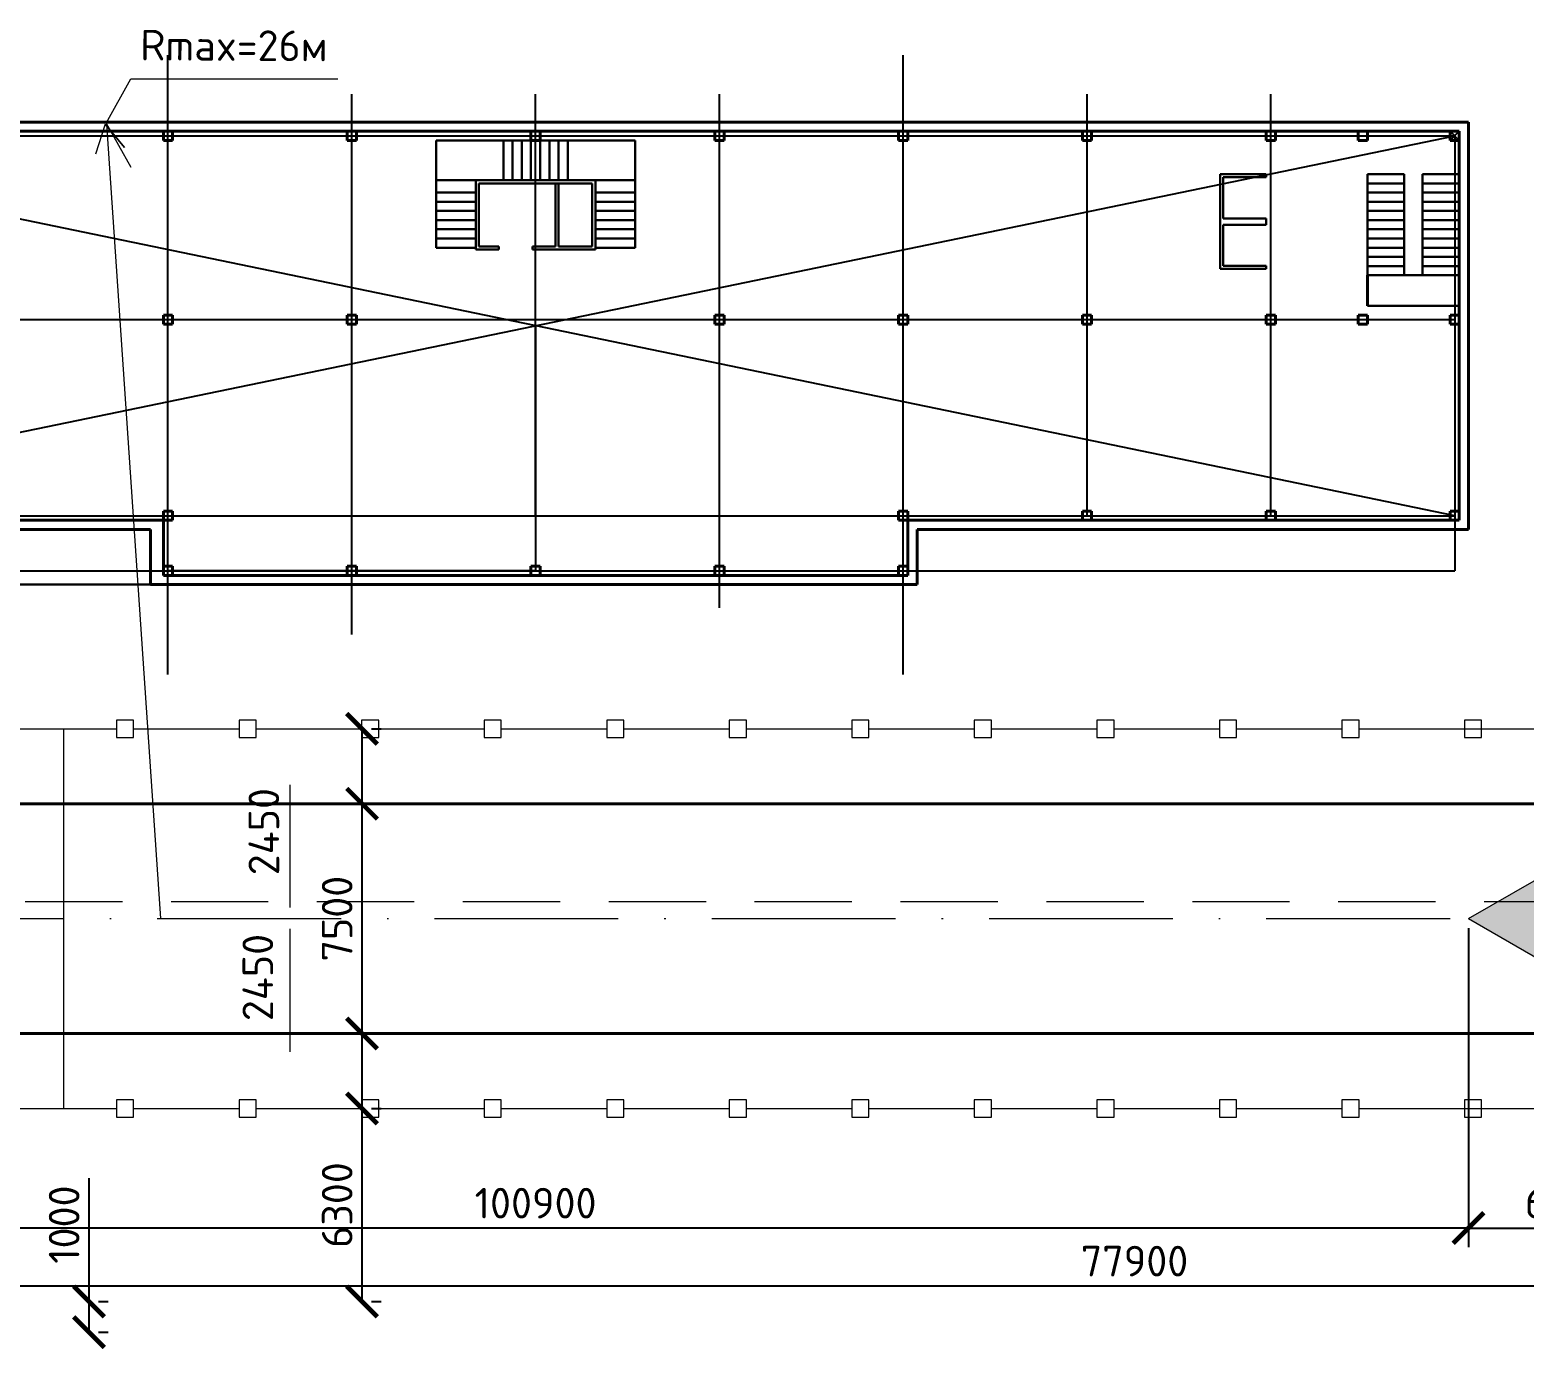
# Model space of a CAD drawing. Header units: millimetres. Extents: x -782 to 10910, y 3841 to 13237.
# Drawn here: x 6764.9 to 6862.4, y 7380.7 to 7466.8 of the extents above; entities that cross this region are included whole.
import ezdxf

# ---------------------------------------------------------------- set-up
doc = ezdxf.new("R2010")
doc.units = ezdxf.units.MM
doc.linetypes.add('ACAD_ISO10W100', pattern=[18, 12, -3, 0, -3])
doc.linetypes.add('штриховая2', pattern=[9.525, 6.35, -3.175])
doc.layers.add('1', color=7, linetype='Continuous')
doc.styles.add('2.5', font='isocpeur.ttf', dxfattribs={"height": 2})
doc.styles.add('Isocpeur', font='isocpeur.ttf')
doc.dimstyles.new('М500 стройгенп', dxfattribs={"dimtxt": 2, "dimasz": 2, "dimexe": 1.25, "dimexo": 0.625, "dimtad": 1, "dimlfac": 500, "dimtxsty": '2.5', "dimblk": 'ARCHTICK', "dimcen": 2.5, "dimadec": 0, "dimazin": 0, "dimtfac": 1, "dimtmove": 0, "dimatfit": 3, "dimfxl": 1, "dimarcsym": 0})

# ---------------------------------------------------------------- blocks, each defined once
blk = doc.blocks.new('_ArchTick')
at = {"color": 0, "linetype": 'ByBlock', "const_width": 0.15}
blk.add_lwpolyline([(-0.5, -0.5), (0.5, 0.5)], dxfattribs=at)
blk = doc.blocks.new('*D355')
at = {"color": 0, "lineweight": -2, "transparency": 16777216}
for p, q in [((6786.539, 7383.797), (6786.539, 7396.397)), ((6787.164, 7396.397), (6787.789, 7396.397)), ((6787.164, 7383.797), (6787.789, 7383.797))]:
    blk.add_line(p, q, dxfattribs=at)
at = {"layer": 'Defpoints', "color": 0, "lineweight": 30, "transparency": 16777216}
for p in [(6786.539, 7396.397), (6786.539, 7396.397), (6786.539, 7383.797)]:
    blk.add_point(p, dxfattribs=at)
at = {"color": 0, "lineweight": -2, "transparency": 16777216, "xscale": 2, "yscale": 2, "zscale": 2}
for p, rotation in [((6786.539, 7396.397), 90), ((6786.539, 7383.797), 270)]:
    blk.add_blockref('_ArchTick', p, dxfattribs=dict(at, rotation=rotation))
at = {"color": 0, "lineweight": 20, "transparency": 16777216, "insert": (6784.914, 7390.097), "char_height": 2, "attachment_point": 5, "rotation": 90, "style": '2.5'}
blk.add_mtext('6300', dxfattribs=at)
blk = doc.blocks.new('*D356')
at = {"color": 0, "lineweight": -2, "transparency": 16777216}
for p, q in [((6786.539, 7396.397), (6786.539, 7401.297)), ((6787.164, 7401.297), (6787.789, 7401.297)), ((6787.164, 7396.397), (6787.789, 7396.397))]:
    blk.add_line(p, q, dxfattribs=at)
at = {"layer": 'Defpoints', "color": 0, "lineweight": 30, "transparency": 16777216}
for p in [(6786.539, 7401.297), (6786.539, 7401.297), (6786.539, 7396.397)]:
    blk.add_point(p, dxfattribs=at)
at = {"color": 0, "lineweight": -2, "transparency": 16777216, "xscale": 2, "yscale": 2, "zscale": 2}
for p, rotation in [((6786.539, 7401.297), 90), ((6786.539, 7396.397), 270)]:
    blk.add_blockref('_ArchTick', p, dxfattribs=dict(at, rotation=rotation))
at = {"color": 0, "lineweight": 20, "transparency": 16777216, "insert": (6779.734, 7404.951), "char_height": 2, "attachment_point": 5, "rotation": 90, "style": '2.5'}
blk.add_mtext('2450', dxfattribs=at)
blk = doc.blocks.new('*D357')
at = {"color": 0, "lineweight": -2, "transparency": 16777216}
for p, q in [((6786.539, 7401.297), (6786.539, 7416.297)), ((6787.164, 7416.297), (6787.789, 7416.297)), ((6787.164, 7401.297), (6787.789, 7401.297))]:
    blk.add_line(p, q, dxfattribs=at)
at = {"layer": 'Defpoints', "color": 0, "lineweight": 30, "transparency": 16777216}
for p in [(6786.539, 7416.297), (6786.539, 7416.297), (6786.539, 7401.297)]:
    blk.add_point(p, dxfattribs=at)
at = {"color": 0, "lineweight": -2, "transparency": 16777216, "xscale": 2, "yscale": 2, "zscale": 2}
for p, rotation in [((6786.539, 7416.297), 90), ((6786.539, 7401.297), 270)]:
    blk.add_blockref('_ArchTick', p, dxfattribs=dict(at, rotation=rotation))
at = {"color": 0, "lineweight": 20, "transparency": 16777216, "insert": (6784.914, 7408.797), "char_height": 2, "attachment_point": 5, "rotation": 90, "style": '2.5'}
blk.add_mtext('7500', dxfattribs=at)
blk = doc.blocks.new('*D358')
at = {"color": 0, "lineweight": -2, "transparency": 16777216}
for p, q in [((6786.539, 7416.297), (6786.539, 7421.185)), ((6787.164, 7421.185), (6787.789, 7421.185)), ((6787.164, 7416.297), (6787.789, 7416.297))]:
    blk.add_line(p, q, dxfattribs=at)
at = {"layer": 'Defpoints', "color": 0, "lineweight": 30, "transparency": 16777216}
for p in [(6786.539, 7421.185), (6786.539, 7421.185), (6786.539, 7416.297)]:
    blk.add_point(p, dxfattribs=at)
at = {"color": 0, "lineweight": -2, "transparency": 16777216, "xscale": 2, "yscale": 2, "zscale": 2}
for p, rotation in [((6786.539, 7421.185), 90), ((6786.539, 7416.297), 270)]:
    blk.add_blockref('_ArchTick', p, dxfattribs=dict(at, rotation=rotation))
at = {"color": 0, "lineweight": 20, "transparency": 16777216, "insert": (6780.128, 7414.476), "char_height": 2, "attachment_point": 5, "rotation": 90, "style": '2.5'}
blk.add_mtext('2450', dxfattribs=at)
blk = doc.blocks.new('*D359')
at = {"color": 0, "lineweight": -2, "transparency": 16777216}
for p, q in [((6858.768, 7408.172), (6858.768, 7387.347)), ((6871.768, 7400.672), (6871.768, 7387.347)), ((6858.768, 7388.597), (6871.768, 7388.597))]:
    blk.add_line(p, q, dxfattribs=at)
at = {"layer": 'Defpoints', "color": 0, "lineweight": 30, "transparency": 16777216}
for p in [(6858.768, 7408.797), (6871.768, 7401.297), (6871.768, 7388.597)]:
    blk.add_point(p, dxfattribs=at)
at = {"color": 0, "lineweight": -2, "transparency": 16777216, "xscale": 2, "yscale": 2, "zscale": 2, "rotation": 180}
blk.add_blockref('_ArchTick', (6858.768, 7388.597), dxfattribs=at)
at = {"color": 0, "lineweight": -2, "transparency": 16777216, "xscale": 2, "yscale": 2, "zscale": 2}
blk.add_blockref('_ArchTick', (6871.768, 7388.597), dxfattribs=at)
at = {"color": 0, "lineweight": 20, "transparency": 16777216, "insert": (6865.268, 7390.222), "char_height": 2, "attachment_point": 5, "style": '2.5'}
blk.add_mtext('6050', dxfattribs=at)
blk = doc.blocks.new('*D362')
at = {"color": 0, "lineweight": -2, "transparency": 16777216}
for p, q in [((6768.715, 7383.797), (6768.715, 7391.847)), ((6768.715, 7381.797), (6768.715, 7383.797)), ((6769.34, 7383.797), (6769.965, 7383.797)), ((6769.34, 7381.797), (6769.965, 7381.797))]:
    blk.add_line(p, q, dxfattribs=at)
at = {"layer": 'Defpoints', "color": 0, "lineweight": 30, "transparency": 16777216}
for p in [(6768.715, 7383.797), (6768.715, 7383.797), (6768.715, 7381.797)]:
    blk.add_point(p, dxfattribs=at)
at = {"color": 0, "lineweight": -2, "transparency": 16777216, "xscale": 2, "yscale": 2, "zscale": 2}
for p, rotation in [((6768.715, 7383.797), 90), ((6768.715, 7381.797), 270)]:
    blk.add_blockref('_ArchTick', p, dxfattribs=dict(at, rotation=rotation))
at = {"color": 0, "lineweight": 20, "transparency": 16777216, "insert": (6767.09, 7388.822), "char_height": 2, "attachment_point": 5, "rotation": 90, "style": '2.5'}
blk.add_mtext('1000', dxfattribs=at)
blk = doc.blocks.new('*D363')
at = {"color": 0, "lineweight": -2, "transparency": 16777216}
for p, q in [((6736.968, 7408.172), (6736.968, 7387.347)), ((6858.768, 7400.672), (6858.768, 7387.347)), ((6858.768, 7388.597), (6736.968, 7388.597))]:
    blk.add_line(p, q, dxfattribs=at)
at = {"layer": 'Defpoints', "color": 0, "lineweight": 30, "transparency": 16777216}
for p in [(6736.968, 7408.797), (6858.768, 7401.297), (6736.968, 7388.597)]:
    blk.add_point(p, dxfattribs=at)
at = {"color": 0, "lineweight": -2, "transparency": 16777216, "xscale": 2, "yscale": 2, "zscale": 2, "rotation": 180}
blk.add_blockref('_ArchTick', (6736.968, 7388.597), dxfattribs=at)
at = {"color": 0, "lineweight": -2, "transparency": 16777216, "xscale": 2, "yscale": 2, "zscale": 2}
blk.add_blockref('_ArchTick', (6858.768, 7388.597), dxfattribs=at)
at = {"color": 0, "lineweight": 25, "transparency": 16777216, "insert": (6797.868, 7390.222), "char_height": 2, "attachment_point": 5, "style": '2.5'}
blk.add_mtext('100900', dxfattribs=at)
blk = doc.blocks.new('*D354')
at = {"color": 0, "lineweight": -2, "transparency": 16777216}
for p, q in [((6719.968, 7400.672), (6719.968, 7383.562)), ((6875.768, 7400.672), (6875.768, 7383.562)), ((6875.768, 7384.812), (6719.968, 7384.812))]:
    blk.add_line(p, q, dxfattribs=at)
at = {"layer": 'Defpoints', "color": 0, "lineweight": 30, "transparency": 16777216}
for p in [(6719.968, 7401.297), (6875.768, 7401.297), (6719.968, 7384.812)]:
    blk.add_point(p, dxfattribs=at)
at = {"color": 0, "lineweight": -2, "transparency": 16777216, "xscale": 2, "yscale": 2, "zscale": 2, "rotation": 180}
blk.add_blockref('_ArchTick', (6719.968, 7384.812), dxfattribs=at)
at = {"color": 0, "lineweight": -2, "transparency": 16777216, "xscale": 2, "yscale": 2, "zscale": 2}
blk.add_blockref('_ArchTick', (6875.768, 7384.812), dxfattribs=at)
at = {"color": 0, "lineweight": 25, "transparency": 16777216, "insert": (6836.968, 7386.437), "char_height": 2, "attachment_point": 5, "style": '2.5'}
blk.add_mtext('77900', dxfattribs=at)

msp = doc.modelspace()

# ---------------------------------------------------------------- hatches: boundary and pattern name
at = {"lineweight": 30}
h = msp.add_hatch(color=256, dxfattribs=at)
h.dxf.hatch_style = 1
h.paths.add_polyline_path([(6871.767876, 7416.297298), (6858.767874, 7408.797298), (6871.767876, 7401.297298)])

# ---------------------------------------------------------------- linework, layer by layer
at = {"lineweight": 25}
for p, q in [((6773.867869, 7424.740023), (6773.867869, 7465.172978)), ((6821.867869, 7424.740023), (6821.867869, 7465.172978)), ((6785.867869, 7427.351743), (6785.867869, 7462.630097)), ((6797.867869, 7435.103569), (6797.867869, 7462.630097)), ((6809.867869, 7429.092368), (6809.867869, 7462.630097)), ((6833.867869, 7435.103569), (6833.867869, 7462.630097)), ((6845.867869, 7435.103569), (6845.867869, 7462.630097)), ((6737.867869, 7459.903569), (6857.867869, 7459.903569)), ((6857.867869, 7435.103569), (6737.867869, 7459.903569)), ((6737.867869, 7435.103569), (6857.867869, 7459.903569)), ((6857.567869, 7459.603569), (6858.167869, 7460.203569)), ((6857.567869, 7460.203569), (6858.167869, 7459.603569)), ((6857.867869, 7459.903569), (6857.867869, 7431.503569)), ((6737.867869, 7447.903569), (6857.867869, 7447.903569)), ((6797.867869, 7447.503569), (6797.867869, 7431.503569)), ((6737.867869, 7435.103569), (6857.867869, 7435.103569)), ((6737.867869, 7431.503569), (6857.867869, 7431.503569)), ((6797.867869, 7431.503569), (6773.867869, 7431.503569)), ((6773.867869, 7431.503569), (6821.867869, 7431.503569))]:
    msp.add_line(p, q, dxfattribs=at)
at = {"lineweight": 13}
for p, q in [((6769.836032, 7460.74222), (6771.444207, 7463.618346)), ((6771.444207, 7463.618346), (6784.956109, 7463.618346)), ((6769.836032, 7460.74222), (6771.444207, 7457.866094)), ((6771.627775, 7421.745236), (6770.507777, 7421.745236)), ((6770.507777, 7421.745236), (6770.507777, 7420.625238)), ((6771.627775, 7420.625238), (6771.627775, 7421.745236)), ((6779.627761, 7421.745236), (6778.507763, 7421.745236)), ((6778.507763, 7421.745236), (6778.507763, 7420.625238)), ((6779.627761, 7420.625238), (6779.627761, 7421.745236)), ((6787.627748, 7421.745236), (6786.50775, 7421.745236)), ((6786.50775, 7421.745236), (6786.50775, 7420.625238)), ((6787.627748, 7420.625238), (6787.627748, 7421.745236)), ((6795.627735, 7421.745236), (6794.507737, 7421.745236)), ((6794.507737, 7421.745236), (6794.507737, 7420.625238)), ((6795.627735, 7420.625238), (6795.627735, 7421.745236)), ((6803.627721, 7421.745236), (6802.507723, 7421.745236)), ((6802.507723, 7421.745236), (6802.507723, 7420.625238)), ((6803.627721, 7420.625238), (6803.627721, 7421.745236)), ((6811.627708, 7421.745236), (6810.50771, 7421.745236)), ((6810.50771, 7421.745236), (6810.50771, 7420.625238)), ((6811.627708, 7420.625238), (6811.627708, 7421.745236)), ((6819.627695, 7421.745236), (6818.507697, 7421.745236)), ((6818.507697, 7421.745236), (6818.507697, 7420.625238)), ((6819.627695, 7420.625238), (6819.627695, 7421.745236)), ((6827.627681, 7421.745236), (6826.507683, 7421.745236)), ((6826.507683, 7421.745236), (6826.507683, 7420.625238)), ((6827.627681, 7420.625238), (6827.627681, 7421.745236)), ((6835.627668, 7421.745236), (6834.50767, 7421.745236)), ((6834.50767, 7421.745236), (6834.50767, 7420.625238)), ((6835.627668, 7420.625238), (6835.627668, 7421.745236)), ((6843.627655, 7421.745236), (6842.507657, 7421.745236)), ((6842.507657, 7421.745236), (6842.507657, 7420.625238)), ((6843.627655, 7420.625238), (6843.627655, 7421.745236)), ((6851.627641, 7421.745236), (6850.507643, 7421.745236)), ((6850.507643, 7421.745236), (6850.507643, 7420.625238)), ((6851.627641, 7420.625238), (6851.627641, 7421.745236)), ((6859.627628, 7421.745236), (6858.50763, 7421.745236)), ((6858.50763, 7421.745236), (6858.50763, 7420.625238)), ((6859.627628, 7420.625238), (6859.627628, 7421.745236)), ((6770.507777, 7420.625238), (6771.627775, 7420.625238)), ((6778.507763, 7420.625238), (6779.627761, 7420.625238)), ((6786.50775, 7420.625238), (6787.627748, 7420.625238)), ((6794.507737, 7420.625238), (6795.627735, 7420.625238)), ((6802.507723, 7420.625238), (6803.627721, 7420.625238)), ((6810.50771, 7420.625238), (6811.627708, 7420.625238)), ((6818.507697, 7420.625238), (6819.627695, 7420.625238)), ((6826.507683, 7420.625238), (6827.627681, 7420.625238)), ((6834.50767, 7420.625238), (6835.627668, 7420.625238)), ((6842.507657, 7420.625238), (6843.627655, 7420.625238)), ((6850.507643, 7420.625238), (6851.627641, 7420.625238)), ((6858.50763, 7420.625238), (6859.627628, 7420.625238)), ((6771.627775, 7396.957292), (6770.507777, 7396.957292)), ((6770.507777, 7396.957292), (6770.507777, 7395.837294)), ((6771.627775, 7395.837294), (6771.627775, 7396.957292)), ((6779.627761, 7396.957292), (6778.507763, 7396.957292)), ((6778.507763, 7396.957292), (6778.507763, 7395.837294)), ((6779.627761, 7395.837294), (6779.627761, 7396.957292)), ((6787.627748, 7396.957292), (6786.50775, 7396.957292)), ((6786.50775, 7396.957292), (6786.50775, 7395.837294)), ((6787.627748, 7395.837294), (6787.627748, 7396.957292)), ((6795.627735, 7396.957292), (6794.507737, 7396.957292)), ((6794.507737, 7396.957292), (6794.507737, 7395.837294)), ((6795.627735, 7395.837294), (6795.627735, 7396.957292)), ((6803.627721, 7396.957292), (6802.507723, 7396.957292)), ((6802.507723, 7396.957292), (6802.507723, 7395.837294)), ((6803.627721, 7395.837294), (6803.627721, 7396.957292)), ((6811.627708, 7396.957292), (6810.50771, 7396.957292)), ((6810.50771, 7396.957292), (6810.50771, 7395.837294)), ((6811.627708, 7395.837294), (6811.627708, 7396.957292)), ((6819.627695, 7396.957292), (6818.507697, 7396.957292)), ((6818.507697, 7396.957292), (6818.507697, 7395.837294)), ((6819.627695, 7395.837294), (6819.627695, 7396.957292)), ((6827.627681, 7396.957292), (6826.507683, 7396.957292)), ((6826.507683, 7396.957292), (6826.507683, 7395.837294)), ((6827.627681, 7395.837294), (6827.627681, 7396.957292)), ((6835.627668, 7396.957292), (6834.50767, 7396.957292)), ((6834.50767, 7396.957292), (6834.50767, 7395.837294)), ((6835.627668, 7395.837294), (6835.627668, 7396.957292)), ((6843.627655, 7396.957292), (6842.507657, 7396.957292)), ((6842.507657, 7396.957292), (6842.507657, 7395.837294)), ((6843.627655, 7395.837294), (6843.627655, 7396.957292)), ((6851.627641, 7396.957292), (6850.507643, 7396.957292)), ((6850.507643, 7396.957292), (6850.507643, 7395.837294)), ((6851.627641, 7395.837294), (6851.627641, 7396.957292)), ((6859.627628, 7396.957292), (6858.50763, 7396.957292)), ((6858.50763, 7396.957292), (6858.50763, 7395.837294)), ((6859.627628, 7395.837294), (6859.627628, 7396.957292)), ((6770.507777, 7395.837294), (6771.627775, 7395.837294)), ((6778.507763, 7395.837294), (6779.627761, 7395.837294)), ((6786.50775, 7395.837294), (6787.627748, 7395.837294)), ((6794.507737, 7395.837294), (6795.627735, 7395.837294)), ((6802.507723, 7395.837294), (6803.627721, 7395.837294)), ((6810.50771, 7395.837294), (6811.627708, 7395.837294)), ((6818.507697, 7395.837294), (6819.627695, 7395.837294)), ((6826.507683, 7395.837294), (6827.627681, 7395.837294)), ((6834.50767, 7395.837294), (6835.627668, 7395.837294)), ((6842.507657, 7395.837294), (6843.627655, 7395.837294)), ((6850.507643, 7395.837294), (6851.627641, 7395.837294)), ((6858.50763, 7395.837294), (6859.627628, 7395.837294))]:
    msp.add_line(p, q, dxfattribs=at)
at = {"lineweight": 40}
for p, q in [((6858.767869, 7460.803569), (6736.967869, 7460.803569)), ((6858.767869, 7434.203569), (6858.767869, 7460.803569)), ((6858.167869, 7460.203569), (6737.567869, 7460.203569)), ((6774.167869, 7460.203569), (6773.567869, 7460.203569)), ((6773.567869, 7460.203569), (6773.567869, 7459.603569)), ((6773.567869, 7459.603569), (6774.167869, 7459.603569)), ((6774.167869, 7459.603569), (6774.167869, 7460.203569)), ((6786.167869, 7460.203569), (6785.567869, 7460.203569)), ((6785.567869, 7460.203569), (6785.567869, 7459.603569)), ((6785.567869, 7459.603569), (6786.167869, 7459.603569)), ((6786.167869, 7459.603569), (6786.167869, 7460.203569)), ((6798.167869, 7460.203569), (6797.567869, 7460.203569)), ((6797.567869, 7460.203569), (6797.567869, 7459.603569)), ((6797.567869, 7459.603569), (6797.567869, 7460.203569)), ((6797.567869, 7460.203569), (6798.167869, 7460.203569)), ((6797.567869, 7459.603569), (6798.167869, 7459.603569)), ((6798.167869, 7459.603569), (6797.567869, 7459.603569)), ((6798.167869, 7459.603569), (6798.167869, 7460.203569)), ((6798.167869, 7460.203569), (6798.167869, 7459.603569)), ((6809.567869, 7459.603569), (6809.567869, 7460.203569)), ((6809.567869, 7460.203569), (6810.167869, 7460.203569)), ((6810.167869, 7459.603569), (6809.567869, 7459.603569)), ((6810.167869, 7460.203569), (6810.167869, 7459.603569)), ((6821.567869, 7459.603569), (6821.567869, 7460.203569)), ((6821.567869, 7460.203569), (6822.167869, 7460.203569)), ((6822.167869, 7459.603569), (6821.567869, 7459.603569)), ((6822.167869, 7460.203569), (6822.167869, 7459.603569)), ((6833.567869, 7459.603569), (6833.567869, 7460.203569)), ((6833.567869, 7460.203569), (6834.167869, 7460.203569)), ((6834.167869, 7459.603569), (6833.567869, 7459.603569)), ((6834.167869, 7460.203569), (6834.167869, 7459.603569)), ((6845.567869, 7459.603569), (6845.567869, 7460.203569)), ((6845.567869, 7460.203569), (6846.167869, 7460.203569)), ((6846.167869, 7459.603569), (6845.567869, 7459.603569)), ((6846.167869, 7460.203569), (6846.167869, 7459.603569)), ((6851.567869, 7459.603569), (6851.567869, 7460.203569)), ((6851.567869, 7460.203569), (6852.167869, 7460.203569)), ((6852.167869, 7459.603569), (6851.567869, 7459.603569)), ((6852.167869, 7460.203569), (6852.167869, 7459.603569)), ((6857.567869, 7459.603569), (6857.567869, 7460.203569)), ((6857.567869, 7460.203569), (6858.167869, 7460.203569)), ((6858.167869, 7459.603569), (6857.567869, 7459.603569)), ((6858.167869, 7460.203569), (6858.167869, 7459.603569)), ((6858.167869, 7434.803569), (6858.167869, 7460.203569)), ((6852.167869, 7450.802984), (6852.167869, 7448.802984)), ((6774.167869, 7448.203569), (6773.567869, 7448.203569)), ((6773.567869, 7448.203569), (6773.567869, 7447.603569)), ((6773.567869, 7447.603569), (6774.167869, 7447.603569)), ((6774.167869, 7447.603569), (6774.167869, 7448.203569)), ((6786.167869, 7448.203569), (6785.567869, 7448.203569)), ((6785.567869, 7448.203569), (6785.567869, 7447.603569)), ((6785.567869, 7447.603569), (6786.167869, 7447.603569)), ((6786.167869, 7447.603569), (6786.167869, 7448.203569)), ((6809.567869, 7447.603569), (6809.567869, 7448.203569)), ((6809.567869, 7448.203569), (6810.167869, 7448.203569)), ((6810.167869, 7447.603569), (6809.567869, 7447.603569)), ((6810.167869, 7448.203569), (6810.167869, 7447.603569)), ((6821.567869, 7447.603569), (6821.567869, 7448.203569)), ((6821.567869, 7448.203569), (6822.167869, 7448.203569)), ((6822.167869, 7447.603569), (6821.567869, 7447.603569)), ((6822.167869, 7448.203569), (6822.167869, 7447.603569)), ((6833.567869, 7447.603569), (6833.567869, 7448.203569)), ((6833.567869, 7448.203569), (6834.167869, 7448.203569)), ((6834.167869, 7447.603569), (6833.567869, 7447.603569)), ((6834.167869, 7448.203569), (6834.167869, 7447.603569)), ((6845.567869, 7447.603569), (6845.567869, 7448.203569)), ((6845.567869, 7448.203569), (6846.167869, 7448.203569)), ((6846.167869, 7447.603569), (6845.567869, 7447.603569)), ((6846.167869, 7448.203569), (6846.167869, 7447.603569)), ((6851.567869, 7447.603569), (6851.567869, 7448.203569)), ((6851.567869, 7448.203569), (6852.167869, 7448.203569)), ((6852.167869, 7447.603569), (6851.567869, 7447.603569)), ((6852.167869, 7448.203569), (6852.167869, 7447.603569)), ((6857.567869, 7447.603569), (6857.567869, 7448.203569)), ((6857.567869, 7448.203569), (6858.167869, 7448.203569)), ((6858.167869, 7447.603569), (6857.567869, 7447.603569)), ((6858.167869, 7448.203569), (6858.167869, 7447.603569)), ((6774.167869, 7435.403569), (6773.567869, 7435.403569)), ((6773.567869, 7435.403569), (6773.567869, 7434.803569)), ((6774.167869, 7434.803569), (6774.167869, 7435.403569)), ((6821.567869, 7434.803569), (6821.567869, 7435.403569)), ((6821.567869, 7435.403569), (6822.167869, 7435.403569)), ((6822.167869, 7435.403569), (6822.167869, 7434.803569)), ((6833.567869, 7434.803569), (6833.567869, 7435.403569)), ((6833.567869, 7435.403569), (6834.167869, 7435.403569)), ((6834.167869, 7435.403569), (6834.167869, 7434.803569)), ((6845.567869, 7434.803569), (6845.567869, 7435.403569)), ((6845.567869, 7435.403569), (6846.167869, 7435.403569)), ((6846.167869, 7435.403569), (6846.167869, 7434.803569)), ((6857.567869, 7434.803569), (6857.567869, 7435.403569)), ((6857.567869, 7435.403569), (6858.167869, 7435.403569)), ((6858.167869, 7435.403569), (6858.167869, 7434.803569)), ((6772.718791, 7434.203569), (6736.967869, 7434.203569)), ((6773.567869, 7434.803569), (6737.567869, 7434.803569)), ((6772.718791, 7434.203569), (6772.718791, 7430.603569)), ((6773.567869, 7434.803569), (6774.167869, 7434.803569)), ((6773.567869, 7434.803569), (6773.567869, 7431.203569)), ((6822.167869, 7434.803569), (6821.567869, 7434.803569)), ((6822.167869, 7431.203569), (6822.167869, 7434.803569)), ((6822.167869, 7434.803569), (6858.167869, 7434.803569)), ((6858.767869, 7434.203569), (6822.767869, 7434.203569)), ((6822.767869, 7434.203569), (6822.767869, 7431.203569)), ((6834.167869, 7434.803569), (6833.567869, 7434.803569)), ((6846.167869, 7434.803569), (6845.567869, 7434.803569)), ((6858.167869, 7434.803569), (6857.567869, 7434.803569)), ((6774.167869, 7431.803569), (6773.567869, 7431.803569)), ((6773.567869, 7431.803569), (6773.567869, 7431.203569)), ((6773.567869, 7431.203569), (6774.167869, 7431.203569)), ((6773.567869, 7431.203569), (6822.167869, 7431.203569)), ((6774.167869, 7431.203569), (6774.167869, 7431.803569)), ((6786.167869, 7431.803569), (6785.567869, 7431.803569)), ((6785.567869, 7431.803569), (6785.567869, 7431.203569)), ((6785.567869, 7431.203569), (6786.167869, 7431.203569)), ((6786.167869, 7431.203569), (6786.167869, 7431.803569)), ((6798.167869, 7431.803569), (6797.567869, 7431.803569)), ((6797.567869, 7431.803569), (6797.567869, 7431.203569)), ((6797.567869, 7431.203569), (6797.567869, 7431.803569)), ((6797.567869, 7431.803569), (6798.167869, 7431.803569)), ((6797.567869, 7431.203569), (6798.167869, 7431.203569)), ((6798.167869, 7431.203569), (6797.567869, 7431.203569)), ((6798.167869, 7431.203569), (6798.167869, 7431.803569)), ((6798.167869, 7431.803569), (6798.167869, 7431.203569)), ((6809.567869, 7431.203569), (6809.567869, 7431.803569)), ((6809.567869, 7431.803569), (6810.167869, 7431.803569)), ((6810.167869, 7431.203569), (6809.567869, 7431.203569)), ((6810.167869, 7431.803569), (6810.167869, 7431.203569)), ((6821.567869, 7431.203569), (6821.567869, 7431.803569)), ((6821.567869, 7431.803569), (6822.167869, 7431.803569)), ((6822.167869, 7431.203569), (6821.567869, 7431.203569)), ((6822.167869, 7431.803569), (6822.167869, 7431.203569)), ((6822.767869, 7431.203569), (6822.767869, 7430.603569)), ((6822.767869, 7430.603569), (6772.718791, 7430.603569)), ((6875.767869, 7416.297293), (6736.967869, 7416.297293)), ((6736.967869, 7401.297293), (6875.767869, 7401.297293))]:
    msp.add_line(p, q, dxfattribs=at)
at = {"lineweight": 18}
for p, q in [((6769.770407, 7460.677351), (6769.144754, 7458.69812)), ((6771.027286, 7459.153686), (6769.770407, 7460.677351)), ((6769.800332, 7460.641073), (6771.027286, 7459.153686))]:
    msp.add_line(p, q, dxfattribs=at)
at = {"lineweight": 20}
for p, q in [((6769.861694, 7460.677351), (6773.391504, 7408.797293)), ((6763.627788, 7421.185237), (6770.507777, 7421.185237)), ((6767.067782, 7396.397293), (6767.067782, 7421.185237)), ((6771.627775, 7421.185237), (6778.507763, 7421.185237)), ((6779.627761, 7421.185237), (6786.50775, 7421.185237)), ((6787.627748, 7421.185237), (6794.507737, 7421.185237)), ((6795.627735, 7421.185237), (6802.507723, 7421.185237)), ((6803.627721, 7421.185237), (6810.50771, 7421.185237)), ((6811.627708, 7421.185237), (6818.507697, 7421.185237)), ((6819.627695, 7421.185237), (6826.507683, 7421.185237)), ((6827.627681, 7421.185237), (6834.50767, 7421.185237)), ((6835.627668, 7421.185237), (6842.507657, 7421.185237)), ((6843.627655, 7421.185237), (6850.507643, 7421.185237)), ((6851.627641, 7421.185237), (6866.507617, 7421.185237)), ((6781.840382, 7409.515345), (6781.840382, 7417.532181)), ((6858.767869, 7408.797293), (6871.767871, 7416.297293)), ((6858.767869, 7408.797293), (6871.767871, 7401.297293)), ((6781.840382, 7400.106232), (6781.840382, 7408.123068)), ((6763.627788, 7396.397293), (6770.507777, 7396.397293)), ((6771.627775, 7396.397293), (6778.507763, 7396.397293)), ((6779.627761, 7396.397293), (6786.50775, 7396.397293)), ((6787.627748, 7396.397293), (6794.507737, 7396.397293)), ((6795.627735, 7396.397293), (6802.507723, 7396.397293)), ((6803.627721, 7396.397293), (6810.50771, 7396.397293)), ((6811.627708, 7396.397293), (6818.507697, 7396.397293)), ((6819.627695, 7396.397293), (6826.507683, 7396.397293)), ((6827.627681, 7396.397293), (6834.50767, 7396.397293)), ((6835.627668, 7396.397293), (6842.507657, 7396.397293)), ((6843.627655, 7396.397293), (6850.507643, 7396.397293)), ((6851.627641, 7396.397293), (6866.507617, 7396.397293))]:
    msp.add_line(p, q, dxfattribs=at)
at = {"lineweight": 30}
for p, q in [((6797.867869, 7459.603569), (6791.367869, 7459.603569)), ((6791.367869, 7459.603569), (6791.367869, 7452.603569)), ((6797.867869, 7459.603569), (6795.767869, 7459.603569)), ((6795.767869, 7459.603569), (6795.767869, 7457.003569)), ((6796.367869, 7459.603569), (6796.367869, 7457.003569)), ((6796.967869, 7459.603569), (6796.967869, 7457.003569)), ((6797.567869, 7459.603569), (6797.567869, 7457.003569)), ((6797.867869, 7459.603569), (6804.367869, 7459.603569)), ((6798.167869, 7459.603569), (6798.167869, 7457.003569)), ((6798.767869, 7459.603569), (6798.767869, 7457.003569)), ((6799.967869, 7459.603569), (6799.367869, 7459.603569)), ((6799.367869, 7459.603569), (6799.367869, 7457.003569)), ((6799.967869, 7457.003569), (6799.967869, 7459.603569)), ((6804.367869, 7459.603569), (6804.367869, 7452.603569)), ((6845.567869, 7457.403569), (6842.547869, 7457.403569)), ((6842.547869, 7457.403569), (6842.547869, 7451.223569)), ((6845.567869, 7457.203569), (6845.567869, 7457.403569)), ((6852.167869, 7457.402984), (6854.567869, 7457.402984)), ((6852.167869, 7457.402984), (6852.167869, 7448.802984)), ((6854.567869, 7450.802984), (6854.567869, 7457.402984)), ((6855.767869, 7450.802984), (6855.767869, 7457.402984)), ((6855.767869, 7457.402984), (6858.167869, 7457.402984)), ((6858.167869, 7448.802984), (6858.167869, 7457.402984)), ((6794.617869, 7457.003569), (6791.367869, 7457.003569)), ((6791.367869, 7457.003569), (6804.367869, 7457.003569)), ((6793.967869, 7452.603569), (6793.967869, 7457.003569)), ((6793.967869, 7457.003569), (6793.967869, 7452.483569)), ((6801.767869, 7457.003569), (6793.967869, 7457.003569)), ((6793.967869, 7457.003569), (6794.567869, 7457.003569)), ((6794.167869, 7452.683569), (6794.167869, 7456.803569)), ((6794.167869, 7456.803569), (6801.567869, 7456.803569)), ((6795.767869, 7457.003569), (6799.967869, 7457.003569)), ((6799.367869, 7456.803569), (6799.167869, 7456.803569)), ((6799.167869, 7456.803569), (6799.167869, 7452.683569)), ((6799.367869, 7452.683569), (6799.367869, 7456.803569)), ((6801.567869, 7456.803569), (6801.567869, 7452.683569)), ((6801.767869, 7452.603569), (6801.767869, 7457.003569)), ((6801.767869, 7452.483569), (6801.767869, 7457.003569)), ((6842.747869, 7454.503569), (6842.747869, 7457.203569)), ((6842.747869, 7457.203569), (6845.567869, 7457.203569)), ((6854.567869, 7456.802984), (6852.167869, 7456.802984)), ((6858.167869, 7456.802984), (6855.767869, 7456.802984)), ((6791.367869, 7456.203569), (6793.967869, 7456.203569)), ((6791.367869, 7455.603569), (6793.967869, 7455.603569)), ((6801.767869, 7456.203569), (6804.367869, 7456.203569)), ((6801.767869, 7455.603569), (6804.367869, 7455.603569)), ((6854.567869, 7456.202984), (6852.167869, 7456.202984)), ((6854.567869, 7455.602984), (6852.167869, 7455.602984)), ((6858.167869, 7456.202984), (6855.767869, 7456.202984)), ((6858.167869, 7455.602984), (6855.767869, 7455.602984)), ((6791.367869, 7455.003569), (6793.967869, 7455.003569)), ((6791.367869, 7454.403569), (6793.967869, 7454.403569)), ((6801.767869, 7455.003569), (6804.367869, 7455.003569)), ((6801.767869, 7454.403569), (6804.367869, 7454.403569)), ((6845.567869, 7454.503569), (6842.747869, 7454.503569)), ((6845.567869, 7454.103569), (6845.567869, 7454.503569)), ((6854.567869, 7455.002984), (6852.167869, 7455.002984)), ((6854.567869, 7454.402984), (6852.167869, 7454.402984)), ((6858.167869, 7455.002984), (6855.767869, 7455.002984)), ((6858.167869, 7454.402984), (6855.767869, 7454.402984)), ((6791.367869, 7453.803569), (6793.967869, 7453.803569)), ((6801.767869, 7453.803569), (6804.367869, 7453.803569)), ((6842.747869, 7454.103569), (6845.567869, 7454.103569)), ((6842.747869, 7454.103569), (6842.747869, 7451.423569)), ((6854.567869, 7453.802984), (6852.167869, 7453.802984)), ((6858.167869, 7453.802984), (6855.767869, 7453.802984)), ((6791.367869, 7453.203569), (6793.967869, 7453.203569)), ((6791.367869, 7452.603569), (6793.967869, 7452.603569)), ((6793.967869, 7452.483569), (6794.167869, 7452.483569)), ((6793.967869, 7452.483569), (6795.467869, 7452.483569)), ((6795.467869, 7452.683569), (6794.167869, 7452.683569)), ((6795.467869, 7452.483569), (6795.467869, 7452.683569)), ((6799.167869, 7452.683569), (6797.667869, 7452.683569)), ((6797.667869, 7452.683569), (6797.667869, 7452.483569)), ((6797.667869, 7452.483569), (6801.767869, 7452.483569)), ((6801.567869, 7452.683569), (6799.367869, 7452.683569)), ((6801.767869, 7452.603569), (6801.767869, 7453.203569)), ((6801.767869, 7453.203569), (6804.367869, 7453.203569)), ((6801.767869, 7452.603569), (6804.367869, 7452.603569)), ((6854.567869, 7453.202984), (6852.167869, 7453.202984)), ((6854.567869, 7452.602984), (6852.167869, 7452.602984)), ((6858.167869, 7453.202984), (6855.767869, 7453.202984)), ((6858.167869, 7452.602984), (6855.767869, 7452.602984)), ((6854.567869, 7452.002984), (6852.167869, 7452.002984)), ((6858.167869, 7452.002984), (6855.767869, 7452.002984)), ((6842.547869, 7451.223569), (6845.567869, 7451.223569)), ((6845.567869, 7451.423569), (6842.747869, 7451.423569)), ((6845.567869, 7451.223569), (6845.567869, 7451.423569)), ((6854.567869, 7451.402984), (6852.167869, 7451.402984)), ((6852.167869, 7450.802984), (6854.567869, 7450.802984)), ((6854.567869, 7450.802984), (6852.167869, 7450.802984)), ((6854.567869, 7450.802984), (6855.767869, 7450.802984)), ((6858.167869, 7451.402984), (6855.767869, 7451.402984)), ((6855.767869, 7450.802984), (6858.167869, 7450.802984)), ((6852.167869, 7448.802984), (6858.167869, 7448.802984)), ((6772.718791, 7430.603569), (6732.970562, 7430.603569))]:
    msp.add_line(p, q, dxfattribs=at)
at = {"linetype": 'штриховая2', "lineweight": 20}
msp.add_line((6951.867869, 7409.897293), (6722.067869, 7409.897293), dxfattribs=at)
at = {"linetype": 'ACAD_ISO10W100', "lineweight": 20}
msp.add_line((6736.967869, 7408.797293), (6858.767869, 7408.797293), dxfattribs=at)

# ---------------------------------------------------------------- texts
at = {"layer": '1', "insert": (6772.059889, 7466.832496), "char_height": 2, "width": 335.51997649, "attachment_point": 1, "rotation": 359.70756521, "style": 'Isocpeur'}
msp.add_mtext('Rmax=26м', dxfattribs=at)

# ---------------------------------------------------------------- dimensions: what is measured, and where the dimension line sits
at = {"lineweight": 20}
dim = msp.add_linear_dim(base=(6786.538806, 7421.185237), p1=(6786.538806, 7416.297293), p2=(6786.538806, 7421.185237), angle=90, text='2450', dimstyle='М500 стройгенп', override={"dimtmove": 2}, dxfattribs=at)
dim.commit()
dim.dimension.update_dxf_attribs({"geometry": '*D358', "text_midpoint": (6780.128284, 7414.475627), "dimtype": 160})
for base, p1, p2, picture, middle in [((6786.538806, 7416.297293), (6786.538806, 7401.297293), (6786.538806, 7416.297293), '*D357', (6784.913806, 7408.797293)), ((6786.538806, 7396.397293), (6786.538806, 7383.797293), (6786.538806, 7396.397293), '*D355', (6784.913806, 7390.097293)), ((6768.714873, 7383.797293), (6768.714873, 7381.797293), (6768.714873, 7383.797293), '*D362', (6767.089873, 7388.822293))]:
    dim = msp.add_linear_dim(base=base, p1=p1, p2=p2, angle=90, dimstyle='М500 стройгенп', dxfattribs=at)
    dim.commit()
    dim.dimension.update_dxf_attribs({"geometry": picture, "text_midpoint": middle})
at = {"lineweight": 25}
dim = msp.add_linear_dim(base=(6736.967869, 7388.596919), p1=(6858.767869, 7401.297293), p2=(6736.967869, 7408.797293), text='100900', dimstyle='М500 стройгенп', dxfattribs=at)
dim.commit()
dim.dimension.update_dxf_attribs({"geometry": '*D363', "text_midpoint": (6797.867869, 7390.221919)})
at = {"lineweight": 20}
dim = msp.add_linear_dim(base=(6871.767871, 7388.596919), p1=(6858.767869, 7408.797293), p2=(6871.767871, 7401.297293), text='6050', dimstyle='М500 стройгенп', dxfattribs=at)
dim.commit()
dim.dimension.update_dxf_attribs({"geometry": '*D359', "text_midpoint": (6865.26787, 7390.221919)})
dim = msp.add_linear_dim(base=(6786.538806, 7401.297293), p1=(6786.538806, 7396.397293), p2=(6786.538806, 7401.297293), angle=90, dimstyle='М500 стройгенп', override={"dimtmove": 2}, dxfattribs=at)
dim.commit()
dim.dimension.update_dxf_attribs({"geometry": '*D356', "text_midpoint": (6779.734285, 7404.951233), "dimtype": 160})
at = {"lineweight": 25}
dim = msp.add_linear_dim(base=(6719.967869, 7384.812483), p1=(6875.767869, 7401.297293), p2=(6719.967869, 7401.297293), dimstyle='М500 стройгенп', dxfattribs=at)
dim.commit()
dim.dimension.update_dxf_attribs({"geometry": '*D354', "text_midpoint": (6836.967869, 7384.812483), "dimtype": 160})

doc.saveas('drawing.dxf')
